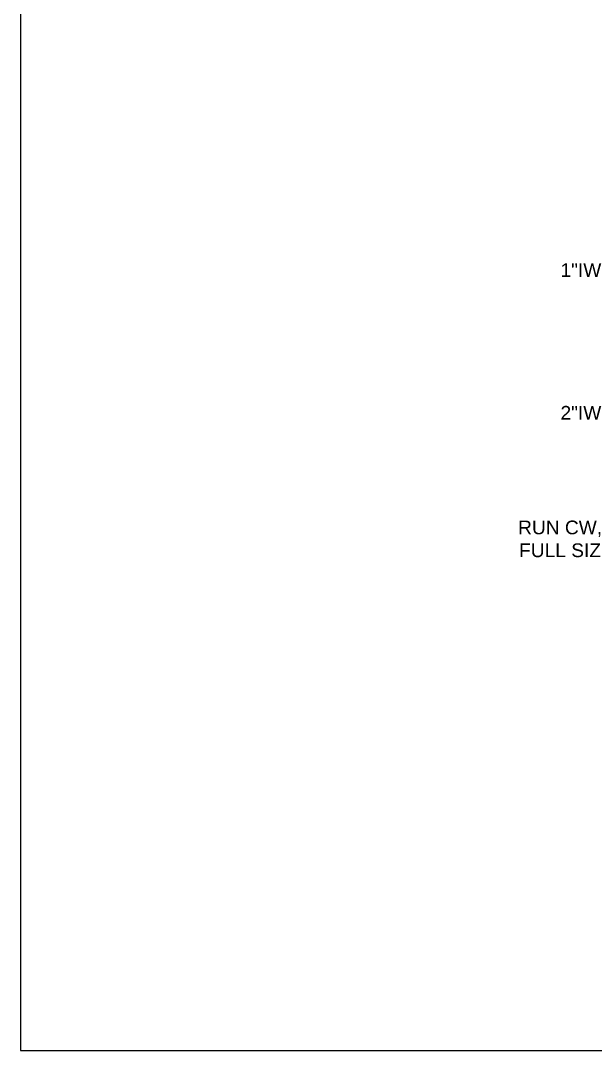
# Model space of a CAD drawing. Extents: x -6836 to 2023, y 218 to 1042.
# Drawn here: x -1042.6 to -853.8, y 287.7 to 625.8 of the extents above; entities that cross this region are included whole.
import ezdxf
from ezdxf import colors
from ezdxf.entities.mleader import LeaderData, LeaderLine
from ezdxf.math import Vec2, Vec3

# ---------------------------------------------------------------- set-up
doc = ezdxf.new("R2010")
doc.units = 0
doc.header["$LTSCALE"] = 18
doc.header["$MEASUREMENT"] = 0
doc.layers.add('G-ANNO-TEXT', color=70, linetype='Continuous', lineweight=0)
doc.styles.add('Arial', font='arial.ttf')

msp = doc.modelspace()

# ---------------------------------------------------------------- linework, layer by layer
at = {"layer": 'DEFPOINTS'}
msp.add_lwpolyline([(-1042.56, 287.68), (-500.5, 287.68), (-500.5, 1042.42), (-1042.56, 1042.42)], close=True, dxfattribs=at)

# ---------------------------------------------------------------- texts
at = {"layer": 'G-ANNO-TEXT', "insert": (-820.9, 461.64), "char_height": 4.5, "width": 71.2678, "attachment_point": 3, "style": 'Arial'}
msp.add_mtext('RUN CW, HW, HWC FULL SIZE IN WALL', dxfattribs=at)

# ---------------------------------------------------------------- leaders
at = {"layer": 'G-ANNO-TEXT'}
ml = msp.add_multileader_mtext('Standard', dxfattribs=at)
ml.set_content('\\A1;3"KW&2"V\\P2"V-DROP TO FLOW RESTRICTOR\\P2"V(FD)\\P(2)2"W (ITEM 16)\\P{\\H0.8x;\\S3#4;}"CW (ITEM 15)\\P{\\H0.8x;\\S3#4;}"140%%DHW  (ITEM 15)\\P{\\H0.8x;\\S3#4;}"CW (ITEM 15)\\P{\\H0.8x;\\S3#4;}"140%%DHW  (ITEM 15)\\P2"W&V (ITEM 14)\\P2"W&T (ITEM 14)\\P{\\H0.8x;\\S3#4;}"CW (ITEM 14)\\P{\\H0.8x;\\S3#4;}"140%%DHW  (ITEM 11)\\P1"IW (ITEM 11)\\P2"V (FD)', color=256, style='Arial')
ml.set_leader_properties(color=256, linetype='ByLayer', lineweight=-1)
ml.build(insert=Vec2(0, 0))
ml.multileader.update_dxf_attribs({"has_dogleg": 0, "dogleg_length": 0.125, "arrow_head_size": 6, "scale": 48})
ctx = ml.context
ctx.base_point, ctx.scale, ctx.char_height, ctx.arrow_head_size, ctx.landing_gap_size, ctx.plane_origin = Vec3(-936.4, 894.24), 48, 4.5, 6, 1.5, Vec3(-767.5, 882.24)
ctx.text_align_type = 2
notes = []
notes.append((ctx, [(0, (1, 1, 0), (-824.5, 894.24), (-1, 0), 6, [(0, [(-767.5, 882.24), (-779.5, 894.24)], 0, [])])]))
ctx.mtext.insert, ctx.mtext.alignment, ctx.mtext.flow_direction = Vec3(-832, 897.15), 3, 5
ml = msp.add_multileader_mtext('Standard', dxfattribs=at)
ml.set_content('\\A1;1"IW (ITEM B6)', color=256, style='Arial')
ml.set_leader_properties(color=256, linetype='ByLayer', lineweight=-1)
ml.build(insert=Vec2(0, 0))
ml.multileader.update_dxf_attribs({"has_dogleg": 0, "dogleg_length": 0.125, "arrow_head_size": 6, "scale": 48})
ctx = ml.context
ctx.base_point, ctx.scale, ctx.char_height, ctx.arrow_head_size, ctx.landing_gap_size, ctx.plane_origin = Vec3(-865.88, 543.24), 48, 4.5, 6, 1.5, Vec3(-752.5, 559.74)
ctx.text_align_type = 2
notes.append((ctx, [(0, (1, 1, 0), (-814, 543.24), (-1, 0), 6, [(0, [(-788.5, 525.24), (-806.5, 543.24)], 0, [])])]))
ctx.mtext.insert, ctx.mtext.alignment, ctx.mtext.flow_direction = Vec3(-821.5, 546.15), 3, 5
ml = msp.add_multileader_mtext('Standard', dxfattribs=at)
ml.set_content('\\A1;{\\H0.8x;\\S1#2;}"CW\\P{\\H0.8x;\\S1#2;}"HW\\P2"IW (ITEM B5)\\P4"FS-A\\P4"W', color=256, style='Arial')
ml.set_leader_properties(color=256, linetype='ByLayer', lineweight=-1)
ml.build(insert=Vec2(0, 0))
ml.multileader.update_dxf_attribs({"has_dogleg": 0, "dogleg_length": 0.125, "arrow_head_size": 6, "scale": 48})
ctx = ml.context
ctx.base_point, ctx.scale, ctx.char_height, ctx.arrow_head_size, ctx.landing_gap_size, ctx.plane_origin = Vec3(-866.38, 514.74), 48, 4.5, 6, 1.5, Vec3(-793, 504.24)
ctx.text_align_type = 2
notes.append((ctx, [(0, (1, 1, 0), (-814, 514.74), (-1, 0), 6, [(0, [(-793, 504.24), (-803.5, 514.74)], 0, [])])]))
ctx.mtext.insert, ctx.mtext.alignment, ctx.mtext.flow_direction = Vec3(-821.5, 516.99), 3, 5
for ctx, leaders in notes:
    for number, flags, end, landing, length, lines in leaders:
        leader = LeaderData()
        leader.index, (leader.has_last_leader_line, leader.has_dogleg_vector, leader.attachment_direction) = number, flags
        leader.last_leader_point, leader.dogleg_vector, leader.dogleg_length = Vec3(end), Vec3(landing), length
        for number, points, colour, breaks in lines:
            line = LeaderLine()
            line.index, line.vertices, line.color, line.breaks = number, Vec3.list(points), colors.encode_raw_color(colour), breaks
            leader.lines.append(line)
        ctx.leaders.append(leader)

doc.saveas('drawing.dxf')
